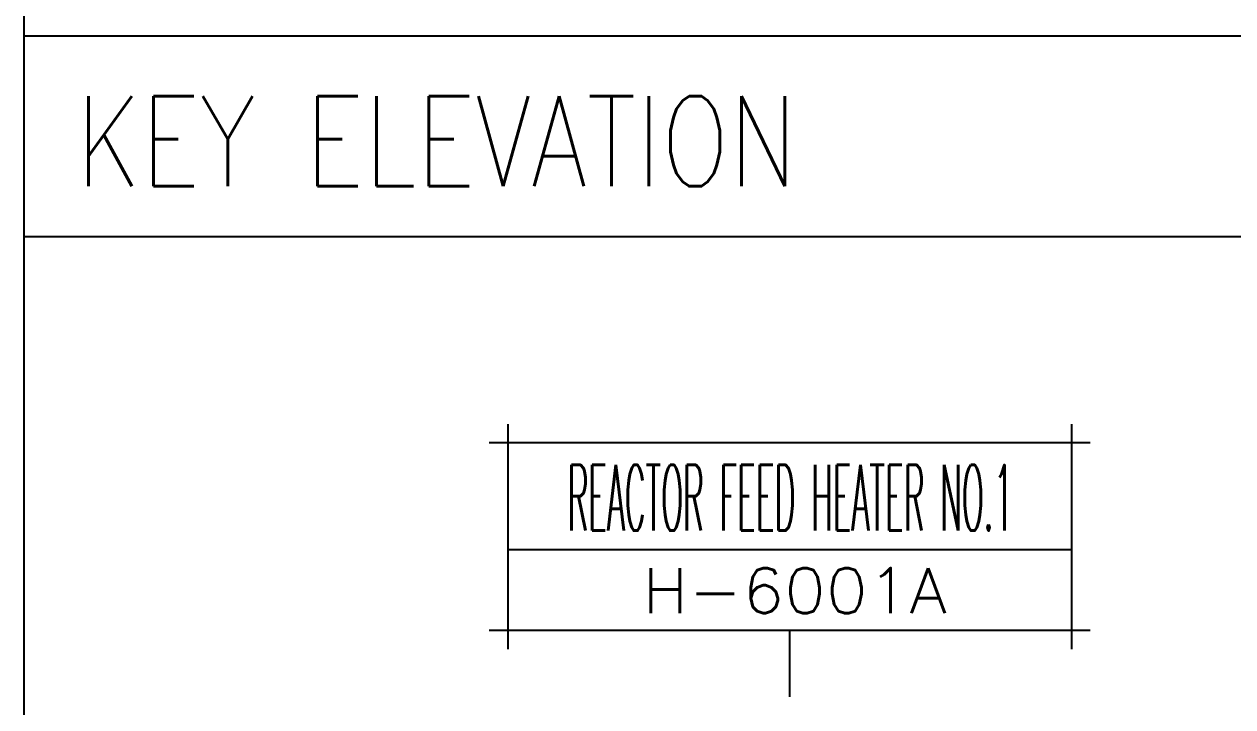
# Model space of a CAD drawing. Header units: millimetres. Extents: x 0 to 134087, y -49114 to 20834.
# Drawn here: x 86345 to 87851, y -38802 to -37951 of the extents above; entities that cross this region are included whole.
import ezdxf
from ezdxf.enums import TextEntityAlignment as Align

# ---------------------------------------------------------------- set-up
doc = ezdxf.new("R2010")
doc.units = ezdxf.units.MM
doc.header["$LTSCALE"] = 35
for name, color, linetype in [('CON-C', 4, 'Continuous'), ('CON-G', 3, 'Continuous'), ('CON-W', 7, 'Continuous'), ('CON-Y', 2, 'Continuous'), ('LOGO-FRAME', 7, 'Continuous'), ('TXT-C', 4, 'Continuous')]:
    doc.layers.add(name, color=color, linetype=linetype)
doc.styles.add('SIMPLEX', font='simplex.shx', dxfattribs={"width": 0.8})

# ---------------------------------------------------------------- blocks, each defined once
blk = doc.blocks.new('NAMETAG')
at = {"layer": 'CON-W'}
for p, q in [((-15, 1), (-15, -11)), ((15, 1), (15, -11)), ((-16, 0), (16, 0)), ((-15, -5.7), (15, -5.7)), ((-16, -10), (16, -10))]:
    blk.add_line(p, q, dxfattribs=at)
at = {"layer": 'CON-C', "style": 'SIMPLEX', "width": 0.8}
blk.add_attdef('HEATER', text='', height=3.5, dxfattribs=at).set_placement((-0.04, -4.68), align=Align.CENTER)
at = {"layer": 'CON-G', "style": 'SIMPLEX', "width": 0.992635}
blk.add_attdef('NO.\\H-0000-0', text='', height=2.4, dxfattribs=at).set_placement((-13.7, -9.08), (13.64, -9.08), align=Align.FIT)

msp = doc.modelspace()

# ---------------------------------------------------------------- linework, layer by layer
at = {"layer": 'CON-C'}
for p, q in [((86344.866, -40415.2541), (86344.866, -34450.182)), ((86344.866, -37965.2541), (89642.521, -37965.2541)), ((86344.866, -38215.2541), (89642.521, -38215.2541))]:
    msp.add_line(p, q, dxfattribs=at)
at = {"layer": 'CON-Y'}
msp.add_line((87298.6594, -38789.3984), (87298.6594, -38706.5161), dxfattribs=at)

# ---------------------------------------------------------------- block references
at = {"layer": 'LOGO-FRAME'}
ref = msp.add_blockref('NAMETAG', (87298.6594, -38472.5161), dxfattribs=dict(at, xscale=-23.40000000000001, yscale=23.40000000000001, zscale=23.40000000000001))
ref.add_attrib('HEATER', 'REACTOR FEED HEATER NO.1', dxfattribs={"layer": 'CON-C', "height": 81.9, "style": 'SIMPLEX', "width": 0.35}).set_placement((87299.5954, -38582.0281), align=Align.CENTER)
ref.add_attrib('NO.\\H-0000-0', '   H-6001A   ', dxfattribs={"layer": 'CON-G', "height": 56.16, "style": 'SIMPLEX', "width": 0.920096}).set_placement((86979.4834, -38684.9881), (87619.2394, -38684.9881), align=Align.FIT)

# ---------------------------------------------------------------- texts
at = {"layer": 'TXT-C', "style": 'SIMPLEX', "width": 0.8}
msp.add_text('KEY ELEVATION', height=112.5, dxfattribs=at).set_placement((86409.5255, -38152.7541))

doc.saveas('drawing.dxf')
